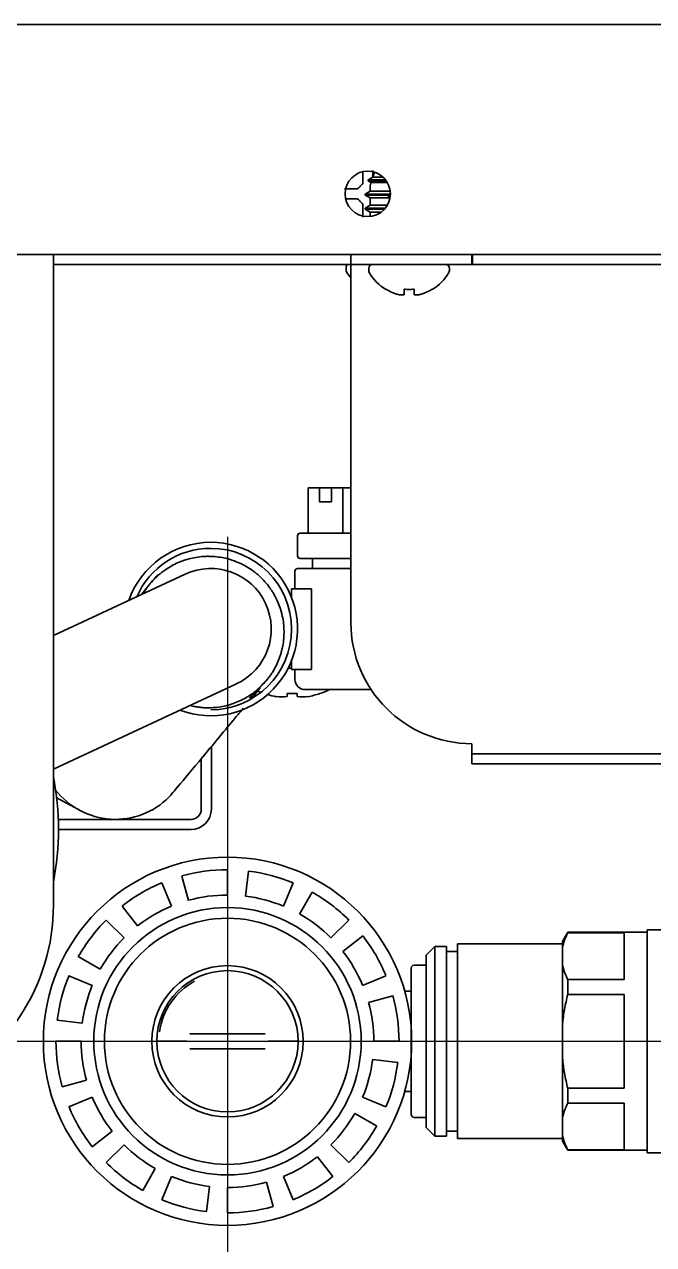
# Model space of a CAD drawing. Header units: inches. Extents: x 885 to 6823, y 710 to 5493.
# Drawn here: x 6520.7 to 6583.1, y 2256.7 to 2377.7 of the extents above; entities that cross this region are included whole.
import ezdxf

# ---------------------------------------------------------------- set-up
doc = ezdxf.new("R2010")
doc.units = ezdxf.units.IN
doc.layers.add('1', color=7, linetype='Continuous', true_color=0xffffff)

# ---------------------------------------------------------------- blocks, each defined once
blk = doc.blocks.new('A$C773D0E90')
at = {"color": 4}
for p, q in [((0, 50), (0, -50)), ((-50, 0), (50, 0))]:
    blk.add_line(p, q, dxfattribs=at)
blk = doc.blocks.new('A$C0B5A562A')
at = {"color": 6}
for p, q in [((0, 50), (0, -50)), ((-50, 0), (50, 0))]:
    blk.add_line(p, q, dxfattribs=at)

msp = doc.modelspace()

# ---------------------------------------------------------------- linework, layer by layer
at = {"layer": '1', "color": 7, "linetype": 'Continuous', "lineweight": 35}
for p, q in [((6797.86, 2377.66), (6195.66, 2377.66)), ((6555.27, 2362.51), (6554.8, 2362.24)), ((6554.8, 2362.24), (6556.53, 2362.24)), ((6554.8, 2362.24), (6554.8, 2362.14)), ((6554.8, 2362.14), (6555.08, 2361.99)), ((6556.61, 2362.14), (6554.8, 2362.14)), ((6555.44, 2363), (6555.27, 2362.51)), ((6555.27, 2362.51), (6556.28, 2362.51)), ((6555.01, 2361.13), (6554.51, 2360.84)), ((6555.01, 2361.67), (6555.01, 2361.13)), ((6555.01, 2361.13), (6556.99, 2361.13)), ((6555.08, 2361.99), (6555.05, 2361.92)), ((6556.7, 2361.99), (6555.08, 2361.99)), ((6554.51, 2360.84), (6556.91, 2360.84)), ((6554.51, 2360.84), (6554.51, 2360.74)), ((6556.61, 2360.74), (6554.51, 2360.74)), ((6554.51, 2360.74), (6555.01, 2360.46)), ((6555.01, 2359.73), (6554.51, 2359.44)), ((6556.61, 2360.46), (6555.01, 2360.46)), ((6555.01, 2360.46), (6555.01, 2359.73)), ((6555.01, 2359.73), (6556.71, 2359.73)), ((6556.76, 2360.74), (6556.61, 2360.74)), ((6556.97, 2360.46), (6556.61, 2360.46)), ((6557.01, 2360.9), (6556.76, 2360.76)), ((6556.76, 2360.76), (6557.01, 2360.76)), ((6556.76, 2360.76), (6556.76, 2360.66)), ((6557, 2360.66), (6556.76, 2360.66)), ((6556.76, 2360.66), (6556.98, 2360.53)), ((6554.51, 2359.44), (6556.51, 2359.44)), ((6554.51, 2359.44), (6554.51, 2359.34)), ((6556.43, 2359.34), (6554.51, 2359.34)), ((6554.51, 2359.34), (6555.01, 2359.06)), ((6556.11, 2359.06), (6555.01, 2359.06)), ((6555.01, 2359.06), (6555.01, 2358.62)), ((6178.76, 2354.86), (6814.76, 2354.86)), ((6523.61, 2352.86), (6523.61, 2354.86)), ((6523.61, 2353.86), (6525.61, 2353.86)), ((6553.09, 2353.86), (6525.61, 2353.86)), ((6553.09, 2353.86), (6553.09, 2354.86)), ((6557.09, 2353.86), (6553.09, 2353.86)), ((6553.09, 2353.86), (6553.09, 2352.86)), ((6565.09, 2353.86), (6557.09, 2353.86)), ((6565.09, 2354.86), (6565.09, 2353.86)), ((6565.15, 2353.86), (6565.09, 2353.86)), ((6565.15, 2354.86), (6565.15, 2353.86)), ((6648.66, 2353.86), (6565.15, 2353.86)), ((6523.61, 2290.36), (6523.61, 2352.86)), ((6552.61, 2353.54), (6552.61, 2353.34)), ((6553.09, 2352.86), (6553.09, 2318.36)), ((6554.86, 2353.46), (6554.86, 2353.26)), ((6562.86, 2353.26), (6562.86, 2353.46)), ((6556.56, 2351.38), (6556.56, 2351.41)), ((6561.16, 2351.41), (6561.16, 2351.38)), ((6548.84, 2331.72), (6549.97, 2331.72)), ((6548.84, 2327.22), (6548.84, 2331.72)), ((6549.97, 2330.32), (6549.97, 2331.72)), ((6549.97, 2331.72), (6551.18, 2331.72)), ((6551.18, 2331.72), (6552.3, 2331.72)), ((6551.18, 2331.72), (6551.18, 2330.32)), ((6552.3, 2331.72), (6553.09, 2331.72)), ((6552.3, 2327.22), (6552.3, 2331.72)), ((6551.18, 2330.32), (6549.97, 2330.32)), ((6548.05, 2327.22), (6553.09, 2327.22)), ((6547.8, 2326.97), (6547.8, 2324.97)), ((6553.09, 2324.72), (6548.05, 2324.72)), ((6549.3, 2324.72), (6549.3, 2323.72)), ((6547.55, 2323.47), (6547.55, 2321.72)), ((6547.8, 2323.72), (6553.09, 2323.72)), ((6536.67, 2323.16), (6523.61, 2317.07)), ((6547.2, 2321.72), (6549.2, 2321.72)), ((6547.2, 2320.87), (6547.2, 2321.72)), ((6549.2, 2321.72), (6549.2, 2313.72)), ((6547.2, 2313.86), (6546.89, 2313.86)), ((6547.2, 2313.72), (6547.2, 2314.56)), ((6544.68, 2312.58), (6544.7, 2312.6)), ((6549.2, 2313.72), (6547.2, 2313.72)), ((6547.55, 2313.72), (6547.55, 2312.72)), ((6523.61, 2303.83), (6541.74, 2312.28)), ((6546.76, 2311.02), (6546.76, 2311.33)), ((6547.76, 2311.33), (6547.76, 2311.02)), ((6555.09, 2311.72), (6548.55, 2311.72)), ((6550.01, 2311.33), (6550.01, 2311.32)), ((6539.26, 2306.07), (6539.26, 2299.86)), ((6565.09, 2306.36), (6565.09, 2305.36)), ((6597.09, 2305.36), (6565.09, 2305.36)), ((6565.09, 2304.36), (6565.09, 2305.36)), ((6538.26, 2304.87), (6538.26, 2299.86)), ((6597.09, 2304.36), (6565.09, 2304.36)), ((6537.26, 2298.86), (6524.09, 2298.86)), ((6537.26, 2297.86), (6524.11, 2297.86)), ((6537, 2290.83), (6536.34, 2293.24)), ((6540.86, 2293.86), (6540.86, 2291.36)), ((6542.64, 2291.25), (6542.95, 2293.73)), ((6534.35, 2292.56), (6535.31, 2290.25)), ((6547.36, 2292.56), (6546.41, 2290.25)), ((6548.01, 2289.47), (6549.25, 2291.64)), ((6531.95, 2288.29), (6530.41, 2290.26)), ((6528.84, 2288.88), (6530.61, 2287.11)), ((6552.88, 2288.88), (6551.11, 2287.11)), ((6552.3, 2285.77), (6554.27, 2287.31)), ((6574.58, 2287.66), (6574.06, 2286.75)), ((6582.46, 2287.66), (6574.58, 2287.66)), ((6574.58, 2287.62), (6574.58, 2287.66)), ((6580.16, 2287.62), (6574.58, 2287.62)), ((6580.16, 2282.98), (6580.16, 2287.62)), ((6582.46, 2287.91), (6582.46, 2276.86)), ((6586.26, 2287.91), (6582.46, 2287.91)), ((6561.41, 2286.26), (6560.56, 2285.41)), ((6562.56, 2286.26), (6561.41, 2286.26)), ((6561.41, 2286.26), (6561.41, 2267.46)), ((6562.56, 2286.26), (6562.56, 2267.46)), ((6574.06, 2286.51), (6563.66, 2286.51)), ((6563.66, 2286.51), (6563.66, 2267.21)), ((6574.06, 2286.75), (6574.06, 2286.13)), ((6574.06, 2284.47), (6574.06, 2286.13)), ((6528.25, 2284.01), (6526.07, 2285.25)), ((6560.56, 2285.41), (6560.56, 2268.31)), ((6563.66, 2285.76), (6562.56, 2285.76)), ((6559.06, 2269.61), (6559.06, 2284.11)), ((6560.56, 2284.41), (6559.36, 2284.41)), ((6574.06, 2284.47), (6574.06, 2278.52)), ((6525.15, 2283.36), (6527.46, 2282.4)), ((6556.56, 2283.36), (6554.25, 2282.4)), ((6574.58, 2282.98), (6574.58, 2281.5)), ((6574.58, 2282.98), (6580.16, 2282.98)), ((6554.84, 2280.71), (6557.25, 2281.38)), ((6559.06, 2281.83), (6558.42, 2281.83)), ((6574.58, 2281.5), (6580.16, 2281.5)), ((6580.16, 2272.21), (6580.16, 2281.5)), ((6526.47, 2278.64), (6523.99, 2278.95)), ((6538.29, 2277.61), (6537.12, 2277.61)), ((6539.03, 2277.61), (6538.29, 2277.61)), ((6542.69, 2277.61), (6539.03, 2277.61)), ((6543.43, 2277.61), (6542.69, 2277.61)), ((6544.6, 2277.61), (6543.43, 2277.61)), ((6574.06, 2275.19), (6574.06, 2278.52)), ((6523.86, 2276.86), (6526.36, 2276.86)), ((6536.37, 2276.86), (6534.86, 2276.86)), ((6546.86, 2276.86), (6545.35, 2276.86)), ((6557.86, 2276.86), (6555.36, 2276.86)), ((6582.46, 2276.86), (6582.46, 2265.81)), ((6537.12, 2276.11), (6538.29, 2276.11)), ((6538.29, 2276.11), (6539.03, 2276.11)), ((6539.03, 2276.11), (6542.69, 2276.11)), ((6542.69, 2276.11), (6543.43, 2276.11)), ((6543.43, 2276.11), (6544.6, 2276.11)), ((6555.25, 2275.07), (6557.73, 2274.76)), ((6574.06, 2275.19), (6574.06, 2269.24)), ((6526.88, 2273), (6524.47, 2272.33)), ((6558.42, 2271.88), (6559.06, 2271.88)), ((6574.58, 2272.21), (6574.58, 2270.73)), ((6580.16, 2272.21), (6574.58, 2272.21)), ((6525.15, 2270.35), (6527.46, 2271.31)), ((6556.56, 2270.35), (6554.25, 2271.31)), ((6574.58, 2270.73), (6580.16, 2270.73)), ((6580.16, 2266.09), (6580.16, 2270.73)), ((6553.47, 2269.7), (6555.64, 2268.47)), ((6559.36, 2269.31), (6560.56, 2269.31)), ((6574.06, 2267.58), (6574.06, 2269.24)), ((6529.42, 2267.94), (6527.45, 2266.41)), ((6560.56, 2268.31), (6561.41, 2267.46)), ((6562.56, 2267.96), (6563.66, 2267.96)), ((6528.84, 2264.83), (6530.61, 2266.6)), ((6552.88, 2264.83), (6551.11, 2266.6)), ((6561.41, 2267.46), (6562.56, 2267.46)), ((6563.66, 2267.21), (6574.06, 2267.21)), ((6574.06, 2266.96), (6574.06, 2267.58)), ((6574.06, 2266.96), (6574.58, 2266.06)), ((6549.77, 2265.42), (6551.31, 2263.45)), ((6574.58, 2266.09), (6574.58, 2266.06)), ((6580.16, 2266.09), (6574.58, 2266.09)), ((6574.58, 2266.06), (6582.46, 2266.06)), ((6582.46, 2265.81), (6586.26, 2265.81)), ((6533.7, 2264.24), (6532.47, 2262.07)), ((6534.35, 2261.15), (6535.31, 2263.46)), ((6547.36, 2261.15), (6546.41, 2263.46)), ((6539.07, 2262.47), (6538.77, 2259.98)), ((6540.86, 2259.86), (6540.86, 2262.36)), ((6544.72, 2262.88), (6545.38, 2260.47))]:
    msp.add_line(p, q, dxfattribs=at)
for centre, radius in [((6554.76, 2360.86), 2.25), ((6540.86, 2276.86), 18.25), ((6540.86, 2276.86), 13.25), ((6540.86, 2276.86), 12.2), ((6540.86, 2276.86), 7.5)]:
    msp.add_circle(centre, radius, dxfattribs=at)
for centre, radius, start, end in [((6555.76, 2361.67), 0.75, 160, 180), ((6553.01, 2353.54), 0.4, 128.8941, 180), ((6555.26, 2353.46), 0.4, 90, 180), ((6562.46, 2353.46), 0.4, 0, 90), ((6553.01, 2353.34), 0.4, 180, 210.3012), ((6556.81, 2355.56), 4.8, 210.3012, 219.2159), ((6555.26, 2353.26), 0.4, 180, 210.3012), ((6559.06, 2355.48), 4.8, 210.3012, 238.6273), ((6558.66, 2355.48), 4.8, 301.3727, 329.6988), ((6562.46, 2353.26), 0.4, 329.6988, 0), ((6548.05, 2326.97), 0.25, 90, 180), ((6539.2, 2317.72), 8.6, 90, 160.7625), ((6539.2, 2317.72), 8.6, 249.2438, 90), ((6539.2, 2317.72), 8, 90, 156.4144), ((6539.2, 2317.72), 8, 270, 90), ((6548.05, 2324.97), 0.25, 180, 270), ((6539.2, 2317.72), 6, 295, 115), ((6547.8, 2323.47), 0.25, 90, 180), ((6565.09, 2318.36), 12, 180, 270), ((6548.55, 2312.72), 1, 180, 270), ((6547.26, 2319.31), 8.45, 246.4317, 248.527), ((6547.26, 2319.31), 7.99, 266.4122, 273.5878), ((6547.26, 2319.31), 8.44, 280.6622, 289.0271), ((6547.26, 2319.31), 8.45, 288.9925, 296.1216), ((6547.26, 2319.31), 8.44, 253.3542, 259.3378), ((6496.61, 2297.86), 27.5, 349.0594, 10.9462), ((6529.76, 2306.36), 7.5, 217.7663, 314.9719), ((6537.26, 2299.86), 2, 270, 0), ((6537.26, 2299.86), 1, 270, 0), ((6540.86, 2276.86), 17, 90, 105.4286), ((6540.86, 2276.86), 17, 67.5, 82.9286), ((6540.86, 2276.86), 17, 112.5, 127.9286), ((6540.86, 2276.86), 14.5, 90, 105.4286), ((6540.86, 2276.86), 14.5, 67.5, 82.9286), ((6540.86, 2276.86), 17, 45, 60.4286), ((6503.61, 2290.36), 20, 293.5786, 0), ((6540.86, 2276.86), 14.5, 112.5, 127.9286), ((6540.86, 2276.86), 17, 135, 150.4286), ((6540.86, 2276.86), 14.5, 45, 60.4286), ((6540.86, 2276.86), 17, 22.5, 37.9286), ((6540.86, 2276.86), 14.5, 135, 150.4286), ((6540.86, 2276.86), 14.5, 22.5, 37.9286), ((6540.86, 2276.86), 7, 0, 180), ((6559.36, 2284.11), 0.3, 90, 180), ((6540.86, 2276.86), 17, 157.5, 172.9286), ((6540.86, 2276.86), 14.5, 157.5, 172.9286), ((6540.86, 2276.86), 6.8, 118.6341, 172.0336), ((6540.86, 2276.86), 17, 0, 15.4286), ((6540.86, 2276.86), 14.5, 0, 15.4286), ((6540.86, 2276.86), 17, 180, 195.4286), ((6540.86, 2276.86), 14.5, 180, 195.4286), ((6540.86, 2276.86), 7, 180, 0), ((6540.86, 2276.86), 14.5, 337.5, 352.9286), ((6540.86, 2276.86), 17, 337.5, 352.9286), ((6540.86, 2276.86), 17, 202.5, 217.9286), ((6540.86, 2276.86), 14.5, 202.5, 217.9286), ((6540.86, 2276.86), 14.5, 315, 330.4286), ((6559.36, 2269.61), 0.3, 180, 270), ((6540.86, 2276.86), 17, 315, 330.4286), ((6540.86, 2276.86), 14.5, 225, 240.4286), ((6540.86, 2276.86), 14.5, 292.5, 307.9286), ((6540.86, 2276.86), 17, 225, 240.4286), ((6540.86, 2276.86), 14.5, 247.5, 262.9286), ((6540.86, 2276.86), 17, 292.5, 307.9286), ((6540.86, 2276.86), 14.5, 270, 285.4286), ((6540.86, 2276.86), 17, 247.5, 262.9286), ((6540.86, 2276.86), 17, 270, 285.4286)]:
    msp.add_arc(centre, radius, start, end, dxfattribs=at)
for centre, major_axis, start_param, end_param in [((6546.23, 2319.31), (0, -8.32), 6.192956, 6.373415), ((6548.29, 2319.31), (0, 8.32), 3.051363, 3.231822)]:
    msp.add_ellipse(centre, major_axis=major_axis, ratio=0.707107, start_param=start_param, end_param=end_param, dxfattribs=at)
for points, knots in [([(6554.26, 2361.86), (6554.26, 2361.91), (6554.26, 2362.02), (6554.26, 2362.18), (6554.26, 2362.34), (6554.26, 2362.49), (6554.26, 2362.65), (6554.26, 2362.8), (6554.26, 2362.93), (6554.26, 2363), (6554.26, 2363.02)], [0, 0, 0, 0, 0.137838, 0.275677, 0.413515, 0.551353, 0.689192, 0.82703, 0.964868, 1, 1, 1, 1]), ([(6552.46, 2361.36), (6552.66, 2361.36), (6552.87, 2361.36), (6553.2, 2361.36), (6553.31, 2361.36), (6553.53, 2361.36), (6553.64, 2361.36), (6553.76, 2361.36)], [0, 0, 0, 0, 0.5, 0.5, 0.75, 0.75, 1, 1, 1, 1]), ([(6553.76, 2360.36), (6553.7, 2360.36), (6553.6, 2360.36), (6553.43, 2360.36), (6553.28, 2360.36), (6553.12, 2360.36), (6552.97, 2360.36), (6552.81, 2360.36), (6552.69, 2360.36), (6552.62, 2360.36), (6552.6, 2360.36)], [0, 0, 0, 0, 0.138401, 0.276802, 0.415203, 0.553604, 0.692006, 0.830407, 0.968808, 1, 1, 1, 1]), ([(6554.26, 2358.56), (6554.26, 2358.76), (6554.26, 2358.97), (6554.26, 2359.29), (6554.26, 2359.4), (6554.26, 2359.63), (6554.26, 2359.74), (6554.26, 2359.86)], [0, 0, 0, 0, 0.5, 0.5, 0.75, 0.75, 1, 1, 1, 1]), ([(6556.56, 2351.41), (6556.76, 2351.29), (6556.97, 2351.18), (6557.3, 2351.04), (6557.41, 2351), (6557.63, 2350.92), (6557.74, 2350.89), (6557.86, 2350.86)], [0, 0, 0, 0, 0.5, 0.5, 0.75, 0.75, 1, 1, 1, 1]), ([(6559.36, 2351.41), (6559.36, 2351.29), (6559.36, 2351.18), (6559.36, 2351.04), (6559.36, 2351), (6559.36, 2350.92), (6559.36, 2350.89), (6559.36, 2350.86)], [0, 0, 0, 0, 0.5, 0.5, 0.75, 0.75, 1, 1, 1, 1]), ([(6532.48, 2321.21), (6532.51, 2321.25), (6532.54, 2321.3), (6532.7, 2321.56), (6532.83, 2321.76), (6533.13, 2322.15), (6533.29, 2322.34), (6533.62, 2322.7), (6533.79, 2322.87), (6534.03, 2323.07), (6534.07, 2323.11), (6534.17, 2323.19), (6534.21, 2323.23), (6534.36, 2323.35), (6534.46, 2323.42), (6534.75, 2323.64), (6535.16, 2323.91), (6535.6, 2324.13), (6535.93, 2324.29), (6536.05, 2324.34), (6536.22, 2324.41), (6536.27, 2324.43), (6536.39, 2324.47), (6536.45, 2324.49), (6536.74, 2324.59), (6536.98, 2324.66), (6537.45, 2324.78), (6537.69, 2324.82), (6538.18, 2324.89), (6538.42, 2324.91), (6538.73, 2324.92), (6538.79, 2324.93), (6538.92, 2324.93), (6539.1, 2324.93), (6539.29, 2324.92), (6539.65, 2324.9), (6540.14, 2324.85), (6540.62, 2324.75), (6540.98, 2324.66), (6541.09, 2324.62), (6541.27, 2324.57), (6541.33, 2324.55), (6541.45, 2324.51), (6541.51, 2324.49), (6541.79, 2324.38), (6542.02, 2324.28), (6542.46, 2324.07), (6542.67, 2323.95), (6543.09, 2323.7), (6543.3, 2323.56), (6543.54, 2323.37), (6543.59, 2323.33), (6543.69, 2323.26), (6543.83, 2323.14), (6543.97, 2323.02), (6544.24, 2322.77), (6544.58, 2322.42), (6544.89, 2322.04), (6545.07, 2321.79), (6545.1, 2321.74), (6545.17, 2321.64), (6545.21, 2321.58), (6545.31, 2321.43), (6545.38, 2321.32), (6545.56, 2321.01), (6545.79, 2320.57), (6545.97, 2320.12), (6546.09, 2319.77), (6546.13, 2319.65), (6546.18, 2319.47), (6546.2, 2319.42), (6546.23, 2319.3), (6546.24, 2319.24), (6546.31, 2318.93), (6546.36, 2318.69), (6546.43, 2318.2), (6546.45, 2317.96), (6546.46, 2317.71)], [0, 0, 0, 0, 0.008239, 0.008239, 0.046384, 0.046384, 0.084529, 0.084529, 0.122673, 0.122673, 0.132209, 0.132209, 0.141745, 0.141745, 0.160818, 0.160818, 0.198962, 0.237107, 0.237107, 0.256179, 0.256179, 0.265716, 0.265716, 0.275252, 0.275252, 0.313396, 0.313396, 0.351541, 0.351541, 0.389686, 0.389686, 0.399222, 0.399222, 0.408758, 0.42783, 0.42783, 0.465975, 0.50412, 0.50412, 0.523192, 0.523192, 0.532728, 0.532728, 0.542264, 0.542264, 0.580409, 0.580409, 0.618554, 0.618554, 0.656698, 0.656698, 0.666234, 0.666234, 0.675771, 0.694843, 0.694843, 0.732987, 0.771132, 0.771132, 0.780668, 0.780668, 0.790204, 0.790204, 0.809277, 0.809277, 0.847421, 0.885566, 0.885566, 0.904638, 0.904638, 0.914175, 0.914175, 0.923711, 0.923711, 0.961855, 0.961855, 1, 1, 1, 1]), ([(6534.03, 2323.11), (6534.02, 2323.11), (6533.97, 2323.09), (6533.8, 2322.93), (6533.51, 2322.59), (6533.32, 2322.38), (6533.23, 2322.26)], [0, 0, 0, 0, 0.198098, 0.434107, 0.718342, 1, 1, 1, 1]), ([(6546.46, 2317.71), (6546.47, 2317.46), (6546.46, 2317.22), (6546.43, 2316.73), (6546.41, 2316.48), (6546.33, 2316), (6546.28, 2315.76), (6546.2, 2315.46), (6546.18, 2315.4), (6546.15, 2315.29), (6546.13, 2315.23), (6546.08, 2315.05), (6546.04, 2314.93), (6545.91, 2314.59), (6545.71, 2314.14), (6545.48, 2313.71), (6545.29, 2313.39), (6545.22, 2313.29), (6545.11, 2313.14), (6545.08, 2313.09), (6545.01, 2312.99), (6544.97, 2312.94), (6544.78, 2312.69), (6544.62, 2312.5), (6544.29, 2312.14), (6544.12, 2311.97), (6543.75, 2311.65), (6543.56, 2311.49), (6543.31, 2311.31), (6543.26, 2311.28), (6543.16, 2311.21), (6543.11, 2311.17), (6542.95, 2311.07), (6542.85, 2311.01), (6542.53, 2310.82), (6542.09, 2310.59), (6541.64, 2310.41), (6541.29, 2310.29), (6541.18, 2310.25), (6541, 2310.2), (6540.94, 2310.18), (6540.82, 2310.15), (6540.76, 2310.14), (6540.46, 2310.07), (6540.22, 2310.02), (6539.73, 2309.95), (6539.49, 2309.93), (6539, 2309.91), (6538.75, 2309.91), (6538.45, 2309.93), (6538.38, 2309.94), (6538.26, 2309.95), (6538.08, 2309.97), (6537.89, 2309.99), (6537.6, 2310.04), (6537.44, 2310.07), (6537.27, 2310.11)], [0, 0, 0, 0, 0.05349, 0.05349, 0.10698, 0.10698, 0.160471, 0.160471, 0.173843, 0.173843, 0.187216, 0.187216, 0.213961, 0.213961, 0.267451, 0.320941, 0.320941, 0.347687, 0.347687, 0.361059, 0.361059, 0.374432, 0.374432, 0.427922, 0.427922, 0.481412, 0.481412, 0.534902, 0.534902, 0.548275, 0.548275, 0.561647, 0.561647, 0.588393, 0.588393, 0.641883, 0.695373, 0.695373, 0.722118, 0.722118, 0.735491, 0.735491, 0.748863, 0.748863, 0.802354, 0.802354, 0.855844, 0.855844, 0.909334, 0.909334, 0.922707, 0.922707, 0.936079, 0.962824, 0.962824, 1, 1, 1, 1]), ([(6544.7, 2312.6), (6544.69, 2312.59), (6544.65, 2312.56), (6544.23, 2312.13), (6543.64, 2311.52), (6543.03, 2310.87)], [0, 0, 0, 0, 0.233, 0.425542, 1, 1, 1, 1]), ([(6535.06, 2301.05), (6535.21, 2301.22), (6535.92, 2302.07), (6538.7, 2305.4), (6541.1, 2308.27), (6542.2, 2309.6), (6542.42, 2309.87)], [0, 0, 0, 0, 0.30729, 0.614001, 0.920059, 1, 1, 1, 1]), ([(6523.84, 2301.03), (6524.28, 2300.8), (6525.17, 2300.33), (6525.85, 2299.97), (6526.14, 2299.82)], [0, 0, 0, 0, 0.455966, 1, 1, 1, 1]), ([(6574.58, 2287.62), (6574.46, 2287.38), (6574.35, 2287.13), (6574.18, 2286.63), (6574.11, 2286.38), (6574.06, 2286.13)], [0, 0, 0, 0, 0.5, 0.5, 1, 1, 1, 1]), ([(6574.06, 2284.47), (6574.11, 2284.21), (6574.18, 2283.97), (6574.35, 2283.47), (6574.46, 2283.22), (6574.58, 2282.98)], [0, 0, 0, 0, 0.5, 0.5, 1, 1, 1, 1]), ([(6574.58, 2281.5), (6574.46, 2281.01), (6574.35, 2280.52), (6574.18, 2279.52), (6574.11, 2279.02), (6574.06, 2278.52)], [0, 0, 0, 0, 0.5, 0.5, 1, 1, 1, 1]), ([(6533.86, 2276.86), (6533.86, 2276.86), (6533.86, 2276.86), (6533.86, 2276.86), (6533.86, 2276.86), (6533.86, 2276.86), (6533.87, 2276.86), (6533.88, 2276.86), (6533.89, 2276.86), (6533.91, 2276.86), (6533.92, 2276.86), (6533.96, 2276.86), (6533.99, 2276.86), (6534.04, 2276.86), (6534.06, 2276.86), (6534.1, 2276.86), (6534.11, 2276.86), (6534.13, 2276.86), (6534.14, 2276.86), (6534.2, 2276.86), (6534.25, 2276.86), (6534.32, 2276.86), (6534.33, 2276.86), (6534.36, 2276.86), (6534.37, 2276.86), (6534.42, 2276.86), (6534.44, 2276.86), (6534.54, 2276.86), (6534.6, 2276.86), (6534.68, 2276.86), (6534.69, 2276.86), (6534.73, 2276.86), (6534.78, 2276.86), (6534.83, 2276.86), (6534.86, 2276.86)], [0, 0, 0, 0, 0.030929, 0.030929, 0.046559, 0.046559, 0.06219, 0.12471, 0.187231, 0.187231, 0.249752, 0.249752, 0.374793, 0.374793, 0.437314, 0.437314, 0.468574, 0.468574, 0.499834, 0.499834, 0.624876, 0.624876, 0.656136, 0.656136, 0.687397, 0.687397, 0.749917, 0.749917, 0.874959, 0.874959, 0.906219, 0.906219, 0.937479, 1, 1, 1, 1]), ([(6536.37, 2276.86), (6536.39, 2276.86), (6536.42, 2276.86), (6536.47, 2276.86), (6536.5, 2276.86), (6536.55, 2276.86), (6536.57, 2276.86), (6536.62, 2276.86), (6536.64, 2276.86), (6536.68, 2276.86), (6536.7, 2276.86), (6536.74, 2276.86), (6536.76, 2276.86), (6536.79, 2276.86), (6536.8, 2276.86), (6536.82, 2276.86), (6536.82, 2276.86), (6536.83, 2276.86)], [0, 0, 0, 0, 0.134311, 0.134311, 0.268604, 0.268604, 0.402882, 0.402882, 0.537146, 0.537146, 0.671447, 0.671447, 0.805717, 0.805717, 0.939999, 0.939999, 1, 1, 1, 1]), ([(6545.35, 2276.86), (6545.32, 2276.86), (6545.3, 2276.86), (6545.24, 2276.86), (6545.22, 2276.86), (6545.17, 2276.86), (6545.14, 2276.86), (6545.1, 2276.86), (6545.07, 2276.86), (6545.03, 2276.86), (6545.01, 2276.86), (6544.98, 2276.86), (6544.96, 2276.86), (6544.93, 2276.86), (6544.91, 2276.86), (6544.9, 2276.86), (6544.89, 2276.86), (6544.89, 2276.86)], [0, 0, 0, 0, 0.134311, 0.134311, 0.268604, 0.268604, 0.402882, 0.402882, 0.537146, 0.537146, 0.671447, 0.671447, 0.805717, 0.805717, 0.939999, 0.939999, 1, 1, 1, 1]), ([(6546.86, 2276.86), (6546.92, 2276.86), (6546.99, 2276.86), (6547.09, 2276.86), (6547.12, 2276.86), (6547.18, 2276.86), (6547.21, 2276.86), (6547.3, 2276.86), (6547.36, 2276.86), (6547.43, 2276.86), (6547.44, 2276.86), (6547.47, 2276.86), (6547.48, 2276.86), (6547.52, 2276.86), (6547.54, 2276.86), (6547.61, 2276.86), (6547.65, 2276.86), (6547.7, 2276.86), (6547.71, 2276.86), (6547.72, 2276.86), (6547.75, 2276.86), (6547.78, 2276.86), (6547.81, 2276.86), (6547.82, 2276.86), (6547.82, 2276.86), (6547.83, 2276.86), (6547.84, 2276.86), (6547.85, 2276.86), (6547.85, 2276.86), (6547.85, 2276.86), (6547.85, 2276.86), (6547.86, 2276.86), (6547.86, 2276.86), (6547.86, 2276.86), (6547.86, 2276.86)], [0, 0, 0, 0, 0.125062, 0.125062, 0.187592, 0.187592, 0.250123, 0.250123, 0.375185, 0.375185, 0.40645, 0.40645, 0.437716, 0.437716, 0.500246, 0.500246, 0.625308, 0.625308, 0.656573, 0.656573, 0.687839, 0.750369, 0.8129, 0.8129, 0.844166, 0.844166, 0.875431, 0.875431, 0.937962, 0.937962, 0.953594, 0.953594, 0.969227, 1, 1, 1, 1]), ([(6574.06, 2275.19), (6574.11, 2274.69), (6574.18, 2274.19), (6574.35, 2273.19), (6574.46, 2272.7), (6574.58, 2272.21)], [0, 0, 0, 0, 0.5, 0.5, 1, 1, 1, 1]), ([(6574.58, 2270.73), (6574.46, 2270.49), (6574.35, 2270.24), (6574.18, 2269.75), (6574.11, 2269.5), (6574.06, 2269.24)], [0, 0, 0, 0, 0.5, 0.5, 1, 1, 1, 1]), ([(6574.06, 2267.58), (6574.11, 2267.33), (6574.18, 2267.08), (6574.35, 2266.58), (6574.46, 2266.33), (6574.58, 2266.09)], [0, 0, 0, 0, 0.5, 0.5, 1, 1, 1, 1])]:
    msp.add_open_spline(points, degree=3, knots=knots, dxfattribs=at)
for points in [[(6555.26, 2363.16), (6555.26, 2362.95), (6555.26, 2362.74), (6555.26, 2362.53)], [(6553.76, 2361.36), (6553.78, 2361.38), (6553.83, 2361.43), (6553.9, 2361.5), (6553.97, 2361.57), (6554.04, 2361.64), (6554.12, 2361.71), (6554.19, 2361.78), (6554.23, 2361.83), (6554.26, 2361.86)], [(6554.26, 2359.86), (6554.23, 2359.88), (6554.18, 2359.93), (6554.11, 2360.01), (6554.04, 2360.08), (6553.97, 2360.15), (6553.9, 2360.22), (6553.83, 2360.29), (6553.78, 2360.33), (6553.76, 2360.36)], [(6558.36, 2351.41), (6558.52, 2351.39), (6558.86, 2351.37), (6559.19, 2351.39), (6559.36, 2351.41)], [(6558.36, 2350.86), (6558.36, 2350.87), (6558.36, 2350.9), (6558.36, 2350.95), (6558.36, 2351.01), (6558.36, 2351.07), (6558.36, 2351.14), (6558.36, 2351.21), (6558.36, 2351.3), (6558.36, 2351.37), (6558.36, 2351.41)], [(6559.86, 2350.86), (6559.91, 2350.87), (6560.02, 2350.9), (6560.18, 2350.95), (6560.34, 2351.01), (6560.5, 2351.07), (6560.65, 2351.14), (6560.8, 2351.21), (6560.97, 2351.3), (6561.09, 2351.37), (6561.16, 2351.41)], [(6557.86, 2350.86), (6557.88, 2350.86), (6557.93, 2350.85), (6558, 2350.85), (6558.07, 2350.84), (6558.14, 2350.84), (6558.22, 2350.85), (6558.29, 2350.85), (6558.33, 2350.86), (6558.36, 2350.86)], [(6559.36, 2350.86), (6559.38, 2350.86), (6559.44, 2350.85), (6559.51, 2350.85), (6559.58, 2350.84), (6559.65, 2350.84), (6559.72, 2350.85), (6559.79, 2350.85), (6559.84, 2350.86), (6559.86, 2350.86)], [(6532.78, 2321.72), (6532.63, 2321.54), (6532.48, 2321.36), (6532.32, 2321.17)], [(6543.08, 2310.69), (6543.28, 2310.91), (6543.48, 2311.13), (6543.66, 2311.35)], [(6543.48, 2311.14), (6543.7, 2311.4), (6543.92, 2311.66), (6544.12, 2311.9)]]:
    msp.add_open_spline(points, degree=3, dxfattribs=at)

# ---------------------------------------------------------------- block references
for name, p in [('A$C773D0E90', (6540.86, 2276.86)), ('A$C0B5A562A', (6496.61, 2237.86))]:
    msp.add_blockref(name, p)

doc.saveas('drawing.dxf')
